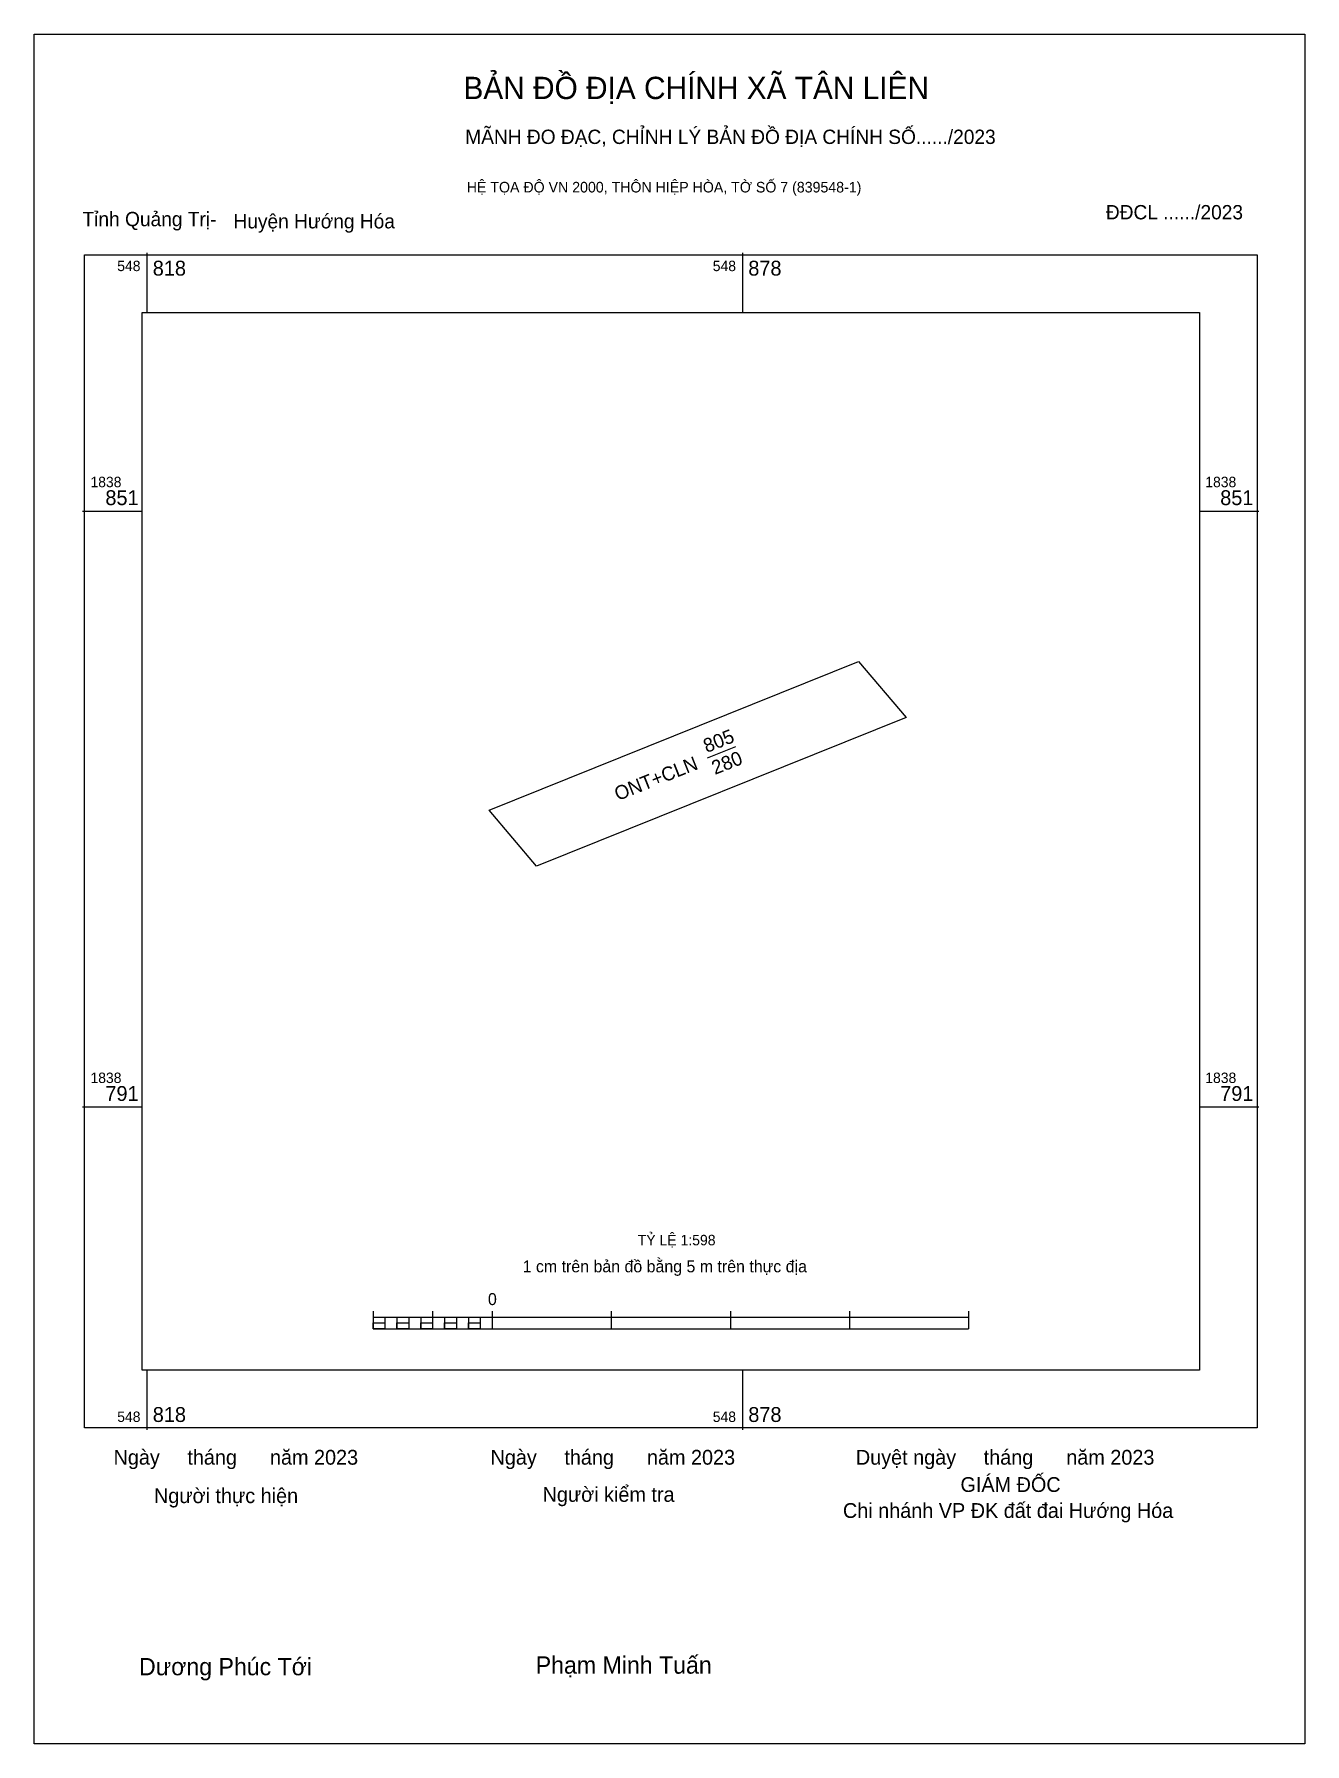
# Model space of a CAD drawing. Extents: x 548808 to 548935, y 1838728 to 1838899.
import ezdxf

# ---------------------------------------------------------------- set-up
doc = ezdxf.new("R2010")
doc.units = 0
for name, color, linetype in [('Level 10', 7, 'Continuous'), ('Level 13', 7, 'Continuous'), ('Level 15', 7, 'Continuous'), ('Level 6', 7, 'Continuous'), ('Level 62', 7, 'Continuous'), ('Level 63', 7, 'Continuous'), ('Level 9', 7, 'Continuous')]:
    doc.layers.add(name, color=color, linetype=linetype)

msp = doc.modelspace()

# ---------------------------------------------------------------- linework, layer by layer
at = {"layer": 'Level 10'}
msp.add_lwpolyline([(548890.36, 1838836.2), (548895.13, 1838830.57), (548858.01, 1838815.65), (548853.24, 1838821.29)], close=True, dxfattribs=at)
at = {"layer": 'Level 15'}
msp.add_lwpolyline([(548807.52, 1838899.21), (548935.2, 1838899.21), (548935.2, 1838727.51), (548807.52, 1838727.51)], close=True, dxfattribs=at)
at = {"layer": 'Level 62'}
msp.add_lwpolyline([(548818.38, 1838871.25), (548924.61, 1838871.25), (548924.61, 1838765.03), (548818.38, 1838765.03)], close=True, dxfattribs=at)
at = {"layer": 'Level 63'}
for p, q in [((548818.84, 1838877.24), (548818.84, 1838871.25)), ((548878.69, 1838877.24), (548878.69, 1838871.25)), ((548812.39, 1838851.31), (548818.38, 1838851.31)), ((548924.61, 1838851.31), (548930.59, 1838851.31)), ((548812.39, 1838791.47), (548818.38, 1838791.47)), ((548924.61, 1838791.47), (548930.59, 1838791.47)), ((548841.57, 1838770.97), (548841.57, 1838769.18)), ((548847.56, 1838770.97), (548847.56, 1838769.18)), ((548853.54, 1838770.97), (548853.54, 1838769.18)), ((548865.51, 1838770.97), (548865.51, 1838769.18)), ((548877.48, 1838770.97), (548877.48, 1838769.18)), ((548889.45, 1838770.97), (548889.45, 1838769.18)), ((548901.41, 1838770.97), (548901.41, 1838769.18)), ((548841.57, 1838770.37), (548901.41, 1838770.37)), ((548841.57, 1838769.18), (548901.41, 1838769.18)), ((548842.77, 1838770.37), (548842.77, 1838769.18)), ((548843.96, 1838770.37), (548843.96, 1838769.18)), ((548845.16, 1838770.37), (548845.16, 1838769.18)), ((548846.36, 1838770.37), (548846.36, 1838769.18)), ((548847.56, 1838770.37), (548847.56, 1838769.18)), ((548848.75, 1838770.37), (548848.75, 1838769.18)), ((548849.95, 1838770.37), (548849.95, 1838769.18)), ((548851.15, 1838770.37), (548851.15, 1838769.18)), ((548852.34, 1838770.37), (548852.34, 1838769.18)), ((548853.54, 1838770.37), (548853.54, 1838769.18)), ((548818.84, 1838765.03), (548818.84, 1838759.04)), ((548878.69, 1838765.03), (548878.69, 1838759.04))]:
    msp.add_line(p, q, dxfattribs=at)
for points in [[(548812.58, 1838877.05), (548930.4, 1838877.05), (548930.4, 1838759.23), (548812.58, 1838759.23)], [(548841.57, 1838769.77), (548842.77, 1838769.77), (548842.77, 1838769.18), (548841.57, 1838769.18)], [(548841.57, 1838769.77), (548842.77, 1838769.77), (548842.77, 1838769.18), (548841.57, 1838769.18)], [(548843.96, 1838769.77), (548845.16, 1838769.77), (548845.16, 1838769.18), (548843.96, 1838769.18)], [(548846.36, 1838769.77), (548847.56, 1838769.77), (548847.56, 1838769.18), (548846.36, 1838769.18)], [(548848.75, 1838769.77), (548849.95, 1838769.77), (548849.95, 1838769.18), (548848.75, 1838769.18)], [(548851.15, 1838769.77), (548852.34, 1838769.77), (548852.34, 1838769.18), (548851.15, 1838769.18)]]:
    msp.add_lwpolyline(points, close=True, dxfattribs=at)
at = {"layer": 'Level 9'}
msp.add_line((548875.19, 1838826.53), (548878.03, 1838827.66), dxfattribs=at)

# ---------------------------------------------------------------- texts
at = {"layer": 'Level 13'}
for s, p in [('805', (548875.1, 1838827.01)), ('280', (548875.93, 1838824.81)), ('ONT+CLN', (548866.17, 1838822.19))]:
    msp.add_text(s, height=1.4, rotation=21.6138, dxfattribs=at).set_placement(p)
at = {"layer": 'Level 6'}
msp.add_text('TỶ LỆ 1:598', height=1.052, dxfattribs=at).set_placement((548868.17, 1838777.57))
at = {"layer": 'Level 63'}
for s, height, p in [('BẢN ĐỒ ĐỊA CHÍNH XÃ TÂN LIÊN', 2.2403, (548850.66, 1838892.69)), ('MÃNH ĐO ĐẠC, CHỈNH LÝ BẢN ĐỒ ĐỊA CHÍNH SỐ....../2023', 1.4375, (548850.84, 1838888.18)), ('HỆ TỌA ĐỘ VN 2000, THÔN HIỆP HÒA, TỜ SỐ 7 (839548-1)', 1.0642, (548850.99, 1838883.31)), ('548', 1.047, (548815.87, 1838875.41)), ('818', 1.496, (548819.44, 1838874.96)), ('548', 1.047, (548875.71, 1838875.41)), ('878', 1.496, (548879.28, 1838874.96)), ('1838', 1.047, (548813.18, 1838853.71)), ('1838', 1.047, (548925.2, 1838853.71)), ('851', 1.496, (548814.68, 1838851.91)), ('851', 1.496, (548926.7, 1838851.91)), ('1838', 1.047, (548813.18, 1838793.87)), ('1838', 1.047, (548925.2, 1838793.87)), ('791', 1.496, (548814.68, 1838792.07)), ('791', 1.496, (548926.7, 1838792.07)), ('1 cm trên bản đồ bằng 5 m trên thực địa', 1.1969, (548856.61, 1838774.86)), ('0', 1.2, (548853.12, 1838771.57)), ('548', 1.047, (548815.87, 1838759.83)), ('818', 1.496, (548819.44, 1838759.83)), ('548', 1.047, (548875.71, 1838759.83)), ('878', 1.496, (548879.28, 1838759.83)), ('Ngày     tháng      năm 2023', 1.4891, (548815.5, 1838755.54)), ('Ngày     tháng      năm 2023', 1.4891, (548853.38, 1838755.54)), ('Duyệt ngày     tháng      năm 2023', 1.4891, (548890.09, 1838755.54)), ('Người kiểm tra', 1.4891, (548858.61, 1838751.81)), ('GIÁM ĐỐC', 1.489, (548900.6, 1838752.8)), ('Người thực hiện', 1.4891, (548819.56, 1838751.68)), ('Chi nhánh VP ĐK đất đai Hướng Hóa', 1.4891, (548888.79, 1838750.19)), ('Dương Phúc Tới', 1.7369, (548818.06, 1838734.39)), ('Phạm Minh Tuấn', 1.7369, (548857.92, 1838734.55))]:
    msp.add_text(s, height=height, dxfattribs=at).set_placement(p)
at = {"layer": 'Level 9'}
for s, p in [('ĐĐCL ....../2023', (548915.21, 1838880.61)), ('Tỉnh Quảng Trị-', (548812.38, 1838879.92)), ('Huyện Hướng Hóa', (548827.55, 1838879.7))]:
    msp.add_text(s, height=1.4375, dxfattribs=at).set_placement(p)

doc.saveas('drawing.dxf')
